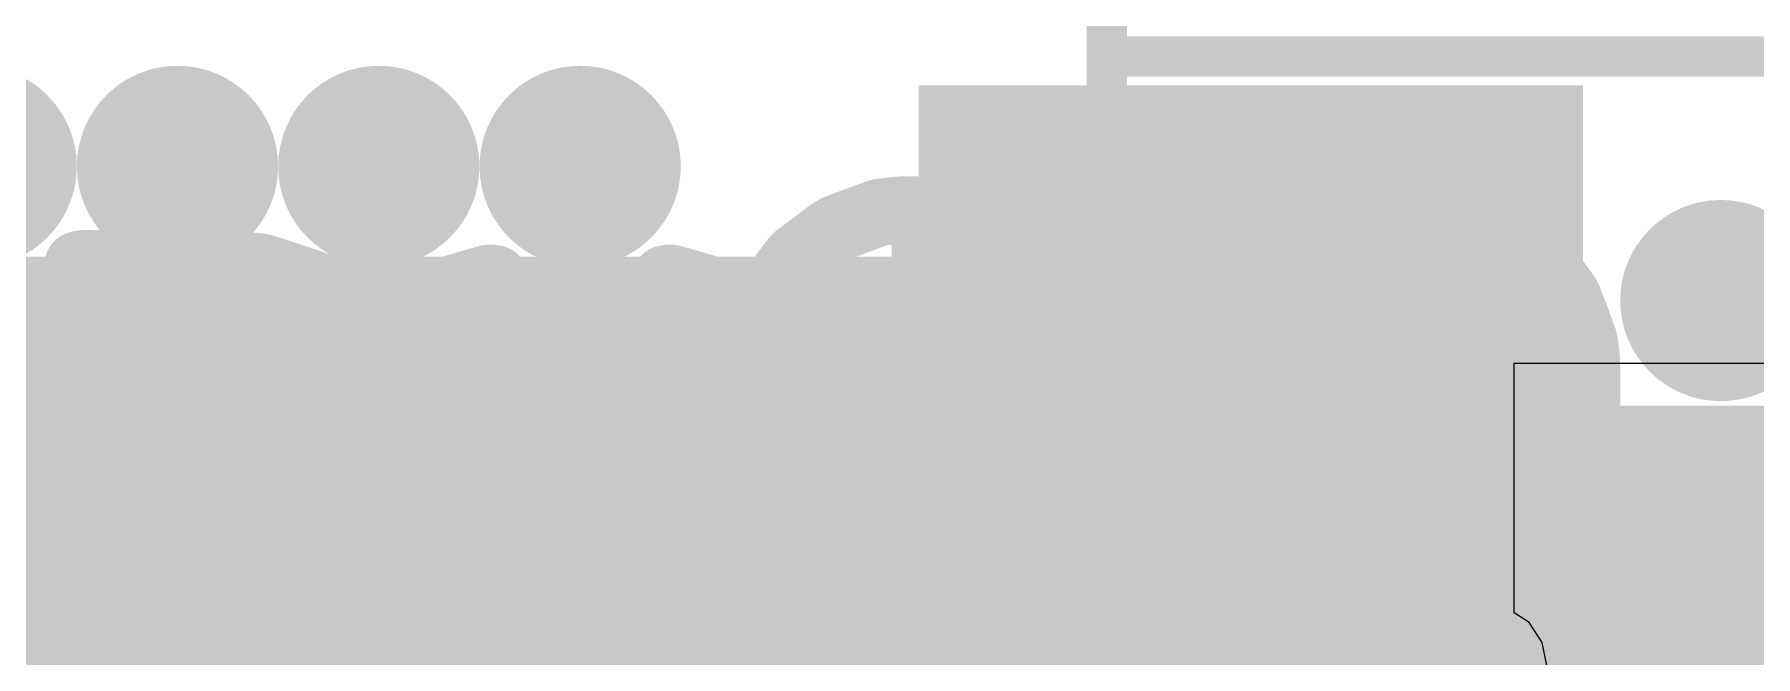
# Model space of a CAD drawing. Header units: inches. Extents: x 0 to 12.4, y -0.6 to 2.2.
# Drawn here: x 1.5709 to 1.7729, y 1.8841 to 1.9571 of the extents above; entities that cross this region are included whole.
import ezdxf

# ---------------------------------------------------------------- set-up
doc = ezdxf.new("R2010")
doc.units = ezdxf.units.IN
doc.header["$MEASUREMENT"] = 0
for name, color, linetype in [('Bottom Layer', 5, 'Continuous'), ('Dimension', 6, 'Continuous'), ('Mechanical 4', 56, 'Continuous'), ('Top Layer', 1, 'Continuous'), ('Top Overlay', 2, 'Continuous'), ('Top Paste', 8, 'Continuous'), ('Top Solder', 216, 'Continuous')]:
    doc.layers.add(name, color=color, linetype=linetype)

# ---------------------------------------------------------------- blocks, each defined once
blk = doc.blocks.new('41_SMD_UFL_M______17')
at = {"layer": 'Top Layer'}
blk.add_hatch(color=1, dxfattribs=at).paths.add_polyline_path([(-0.37402, 0.36732), (-0.31496, 0.36732), (-0.31496, 0.33189), (-0.37402, 0.33189)])
at = {"layer": 'Top Overlay'}
for points in [[(-0.37483, 0.36854), (-0.29687, 0.36854), (-0.29687, 0.38586), (-0.37483, 0.38586)], [(-0.31333, 0.32786), (-0.29687, 0.32786), (-0.29687, 0.3703), (-0.31333, 0.3703)]]:
    blk.add_hatch(color=2, dxfattribs=at).paths.add_polyline_path(points)
at = {"layer": 'Top Paste'}
blk.add_hatch(color=8, dxfattribs=at).paths.add_polyline_path([(-0.37402, 0.36732), (-0.31496, 0.36732), (-0.31496, 0.33189), (-0.37402, 0.33189)])
at = {"layer": 'Top Solder'}
for points in [[(-0.37802, 0.37132), (-0.31096, 0.37132), (-0.31096, 0.32789), (-0.37802, 0.32789)], [(-0.37802, 0.32132), (-0.31096, 0.32132), (-0.31096, 0.27789), (-0.37802, 0.27789)]]:
    blk.add_hatch(color=216, dxfattribs=at).paths.add_polyline_path(points)
at = {"layer": 'Top Overlay'}
for points in [[(-0.386, 0.344, 0.00787, 0.00787, 0), (-0.386, 0.354, 0.00787, 0.00787, 0)], [(-0.386, 0.354, 0.00787, 0.00787, 0), (-0.381, 0.349, 0.00787, 0.00787, 0)], [(-0.386, 0.344, 0.00787, 0.00787, 0), (-0.381, 0.349, 0.00787, 0.00787, 0)]]:
    blk.add_lwpolyline(points, format="xyseb", dxfattribs=at)
for points in [[(-0.38797, 0.354, 0.00394, 0.00394, 1), (-0.38403, 0.354, 0.00394, 0.00394, 1)], [(-0.38797, 0.354, 0.00394, 0.00394, 1), (-0.38403, 0.354, 0.00394, 0.00394, 1)], [(-0.38297, 0.349, 0.00394, 0.00394, 1), (-0.37903, 0.349, 0.00394, 0.00394, 1)], [(-0.38297, 0.349, 0.00394, 0.00394, 1), (-0.37903, 0.349, 0.00394, 0.00394, 1)], [(-0.38797, 0.344, 0.00394, 0.00394, 1), (-0.38403, 0.344, 0.00394, 0.00394, 1)], [(-0.38797, 0.344, 0.00394, 0.00394, 1), (-0.38403, 0.344, 0.00394, 0.00394, 1)]]:
    blk.add_lwpolyline(points, format="xyseb", close=True, dxfattribs=at)
blk = doc.blocks.new('C___0402_67')
at = {"layer": 'Top Layer'}
for points in [[(-0.0275, -0.0125), (-0.0275, 0.0125), (-0.0095, 0.0125), (-0.0095, -0.0125)], [(0.0095, -0.0125), (0.0095, 0.0125), (0.0275, 0.0125), (0.0275, -0.0125)]]:
    blk.add_hatch(color=1, dxfattribs=at).paths.add_polyline_path(points)
at = {"layer": 'Top Paste'}
for points in [[(-0.0275, -0.0125), (-0.0275, 0.0125), (-0.0095, 0.0125), (-0.0095, -0.0125)], [(0.0095, -0.0125), (0.0095, 0.0125), (0.0275, 0.0125), (0.0275, -0.0125)]]:
    blk.add_hatch(color=8, dxfattribs=at).paths.add_polyline_path(points)
at = {"layer": 'Top Solder'}
for points in [[(-0.02986, -0.01486), (-0.02986, 0.01486), (-0.00714, 0.01486), (-0.00714, -0.01486)], [(0.00714, -0.01486), (0.00714, 0.01486), (0.02986, 0.01486), (0.02986, -0.01486)]]:
    blk.add_hatch(color=216, dxfattribs=at).paths.add_polyline_path(points)
at = {"layer": 'Top Overlay'}
for points in [[(-0.011, 0.016, 0.005, 0.005, 0), (-0.031, 0.016, 0.005, 0.005, 0)], [(-0.031, -0.016, 0.005, 0.005, 0), (-0.031, 0.016, 0.005, 0.005, 0)], [(0.031, 0.016, 0.005, 0.005, 0), (0.011, 0.016, 0.005, 0.005, 0)], [(0.031, -0.016, 0.005, 0.005, 0), (0.031, 0.016, 0.005, 0.005, 0)], [(-0.011, -0.016, 0.005, 0.005, 0), (-0.031, -0.016, 0.005, 0.005, 0)], [(0.031, -0.016, 0.005, 0.005, 0), (0.011, -0.016, 0.005, 0.005, 0)]]:
    blk.add_lwpolyline(points, format="xyseb", dxfattribs=at)
for points in [[(-0.03225, 0.016, 0.0025, 0.0025, 1), (-0.02975, 0.016, 0.0025, 0.0025, 1)], [(-0.03225, 0.016, 0.0025, 0.0025, 1), (-0.02975, 0.016, 0.0025, 0.0025, 1)], [(-0.01225, 0.016, 0.0025, 0.0025, 1), (-0.00975, 0.016, 0.0025, 0.0025, 1)], [(0.00975, 0.016, 0.0025, 0.0025, 1), (0.01225, 0.016, 0.0025, 0.0025, 1)], [(0.02975, 0.016, 0.0025, 0.0025, 1), (0.03225, 0.016, 0.0025, 0.0025, 1)], [(0.02975, 0.016, 0.0025, 0.0025, 1), (0.03225, 0.016, 0.0025, 0.0025, 1)], [(-0.03225, -0.016, 0.0025, 0.0025, 1), (-0.02975, -0.016, 0.0025, 0.0025, 1)], [(-0.03225, -0.016, 0.0025, 0.0025, 1), (-0.02975, -0.016, 0.0025, 0.0025, 1)], [(-0.01225, -0.016, 0.0025, 0.0025, 1), (-0.00975, -0.016, 0.0025, 0.0025, 1)], [(0.00975, -0.016, 0.0025, 0.0025, 1), (0.01225, -0.016, 0.0025, 0.0025, 1)], [(0.02975, -0.016, 0.0025, 0.0025, 1), (0.03225, -0.016, 0.0025, 0.0025, 1)], [(0.02975, -0.016, 0.0025, 0.0025, 1), (0.03225, -0.016, 0.0025, 0.0025, 1)]]:
    blk.add_lwpolyline(points, format="xyseb", close=True, dxfattribs=at)
blk = doc.blocks.new('C___1206_68')
at = {"layer": 'Top Layer'}
for points in [[(-0.08, 0.035), (-0.02, 0.035), (-0.02, -0.035), (-0.08, -0.035)], [(0.02, 0.035), (0.08, 0.035), (0.08, -0.035), (0.02, -0.035)]]:
    blk.add_hatch(color=1, dxfattribs=at).paths.add_polyline_path(points)
at = {"layer": 'Top Paste'}
for points in [[(-0.08, 0.035), (-0.02, 0.035), (-0.02, -0.035), (-0.08, -0.035)], [(0.02, 0.035), (0.08, 0.035), (0.08, -0.035), (0.02, -0.035)]]:
    blk.add_hatch(color=8, dxfattribs=at).paths.add_polyline_path(points)
at = {"layer": 'Top Solder'}
for points in [[(-0.084, 0.039), (-0.016, 0.039), (-0.016, -0.039), (-0.084, -0.039)], [(0.016, 0.039), (0.084, 0.039), (0.084, -0.039), (0.016, -0.039)]]:
    blk.add_hatch(color=216, dxfattribs=at).paths.add_polyline_path(points)
at = {"layer": 'Top Overlay'}
for points in [[(-0.024, 0.039, 0.005, 0.005, 0), (-0.084, 0.039, 0.005, 0.005, 0)], [(-0.084, -0.039, 0.005, 0.005, 0), (-0.084, 0.039, 0.005, 0.005, 0)], [(0.084, 0.039, 0.005, 0.005, 0), (0.024, 0.039, 0.005, 0.005, 0)], [(0.084, -0.039, 0.005, 0.005, 0), (0.084, 0.039, 0.005, 0.005, 0)], [(-0.024, -0.039, 0.005, 0.005, 0), (-0.084, -0.039, 0.005, 0.005, 0)], [(0.084, -0.039, 0.005, 0.005, 0), (0.024, -0.039, 0.005, 0.005, 0)]]:
    blk.add_lwpolyline(points, format="xyseb", dxfattribs=at)
for points in [[(-0.08525, 0.039, 0.0025, 0.0025, 1), (-0.08275, 0.039, 0.0025, 0.0025, 1)], [(-0.08525, 0.039, 0.0025, 0.0025, 1), (-0.08275, 0.039, 0.0025, 0.0025, 1)], [(-0.02525, 0.039, 0.0025, 0.0025, 1), (-0.02275, 0.039, 0.0025, 0.0025, 1)], [(0.02275, 0.039, 0.0025, 0.0025, 1), (0.02525, 0.039, 0.0025, 0.0025, 1)], [(0.08275, 0.039, 0.0025, 0.0025, 1), (0.08525, 0.039, 0.0025, 0.0025, 1)], [(0.08275, 0.039, 0.0025, 0.0025, 1), (0.08525, 0.039, 0.0025, 0.0025, 1)], [(-0.08525, -0.039, 0.0025, 0.0025, 1), (-0.08275, -0.039, 0.0025, 0.0025, 1)], [(-0.08525, -0.039, 0.0025, 0.0025, 1), (-0.08275, -0.039, 0.0025, 0.0025, 1)], [(-0.02525, -0.039, 0.0025, 0.0025, 1), (-0.02275, -0.039, 0.0025, 0.0025, 1)], [(0.02275, -0.039, 0.0025, 0.0025, 1), (0.02525, -0.039, 0.0025, 0.0025, 1)], [(0.08275, -0.039, 0.0025, 0.0025, 1), (0.08525, -0.039, 0.0025, 0.0025, 1)], [(0.08275, -0.039, 0.0025, 0.0025, 1), (0.08525, -0.039, 0.0025, 0.0025, 1)]]:
    blk.add_lwpolyline(points, format="xyseb", close=True, dxfattribs=at)

msp = doc.modelspace()

# ---------------------------------------------------------------- hatches: boundary and pattern name
at = {"layer": 'Dimension'}
h = msp.add_hatch(color=6, dxfattribs=at)
edge = h.paths.add_edge_path()
edge.add_arc((1.56407, 1.94161), 0.01181, 0, 360)
h = msp.add_hatch(color=6, dxfattribs=at)
edge = h.paths.add_edge_path()
edge.add_arc((1.58769, 1.94161), 0.01181, 0, 360)
h = msp.add_hatch(color=6, dxfattribs=at)
edge = h.paths.add_edge_path()
edge.add_arc((1.61131, 1.94161), 0.01181, 0, 360)
h = msp.add_hatch(color=6, dxfattribs=at)
edge = h.paths.add_edge_path()
edge.add_arc((1.63494, 1.94161), 0.01181, 0, 360)
h = msp.add_hatch(color=6, dxfattribs=at)
edge = h.paths.add_edge_path()
edge.add_arc((1.76879, 1.92586), 0.01181, 0, 360)
msp.add_hatch(color=6, dxfattribs=at).paths.add_polyline_path([(1.67431, 1.91681), (1.73336, 1.91681), (1.73336, 1.88137), (1.67431, 1.88137)])
msp.add_hatch(color=6, dxfattribs=at).paths.add_polyline_path([(1.67431, 1.91681), (1.73336, 1.91681), (1.73336, 1.88137), (1.67431, 1.88137)])
msp.add_hatch(color=6, dxfattribs=at).paths.add_polyline_path([(1.67431, 1.91681), (1.73336, 1.91681), (1.73336, 1.88137), (1.67431, 1.88137)])
h = msp.add_hatch(color=6, dxfattribs=at)
edge = h.paths.add_edge_path()
edge.add_arc((1.76879, 1.8983), 0.01181, 0, 360)
at = {"layer": 'Top Layer'}
for points in [[(1.384, 1.854), (1.604, 1.854), (1.604, 1.931), (1.384, 1.931)], [(1.523, 1.897), (1.733, 1.897), (1.733, 1.931), (1.523, 1.931)]]:
    msp.add_hatch(color=1, dxfattribs=at).paths.add_polyline_path(points)

# ---------------------------------------------------------------- linework, layer by layer
at = {"layer": 'Bottom Layer'}
msp.add_lwpolyline([(0.76841, 1.88141, 0.05906, 0.05906, 0), (2.22259, 1.88141, 0.05906, 0.05906, 0)], format="xyseb", dxfattribs=at)
at = {"layer": 'Dimension'}
for points in [[(1.6651, 1.93438, 0.00787, 0.00787, 0), (1.66979, 1.93613, 0.00787, 0.00787, 0)], [(1.66979, 1.93613, 0.00787, 0.00787, 0), (1.67038, 1.93627, 0.00787, 0.00787, 0)], [(1.67038, 1.93627, 0.00787, 0.00787, 0), (1.67229, 1.93648, 0.00787, 0.00787, 0)], [(1.67229, 1.93648, 0.00787, 0.00787, 0), (1.67255, 1.93649, 0.00787, 0.00787, 0)], [(1.67255, 1.93649, 0.00787, 0.00787, 0), (1.69335, 1.93649, 0.00787, 0.00787, 0)], [(1.69335, 1.93649, 0.00787, 0.00787, 0), (1.69385, 1.93636, 0.00787, 0.00787, 0)], [(1.69385, 1.93636, 0.00787, 0.00787, 0), (1.69399, 1.93585, 0.00787, 0.00787, 0)], [(1.69399, 1.90958, 0.00787, 0.00787, 0), (1.69399, 1.93585, 0.00787, 0.00787, 0)], [(1.71368, 1.93585, 0.00787, 0.00787, 0), (1.71381, 1.93636, 0.00787, 0.00787, 0)], [(1.71368, 1.90958, 0.00787, 0.00787, 0), (1.71368, 1.93585, 0.00787, 0.00787, 0)], [(1.71381, 1.93636, 0.00787, 0.00787, 0), (1.71432, 1.93649, 0.00787, 0.00787, 0)], [(1.71432, 1.93649, 0.00787, 0.00787, 0), (1.73511, 1.93649, 0.00787, 0.00787, 0)], [(1.73511, 1.93649, 0.00787, 0.00787, 0), (1.73537, 1.93648, 0.00787, 0.00787, 0)], [(1.73537, 1.93648, 0.00787, 0.00787, 0), (1.73728, 1.93627, 0.00787, 0.00787, 0)], [(1.73728, 1.93627, 0.00787, 0.00787, 0), (1.73787, 1.93613, 0.00787, 0.00787, 0)], [(1.73787, 1.93613, 0.00787, 0.00787, 0), (1.74256, 1.93438, 0.00787, 0.00787, 0)], [(1.66052, 1.93108, 0.00787, 0.00787, 0), (1.66449, 1.93405, 0.00787, 0.00787, 0)], [(1.66449, 1.93405, 0.00787, 0.00787, 0), (1.6651, 1.93438, 0.00787, 0.00787, 0)], [(1.74256, 1.93438, 0.00787, 0.00787, 0), (1.74317, 1.93405, 0.00787, 0.00787, 0)], [(1.74317, 1.93405, 0.00787, 0.00787, 0), (1.74714, 1.93108, 0.00787, 0.00787, 0)], [(1.66003, 1.93059, 0.00787, 0.00787, 0), (1.66052, 1.93108, 0.00787, 0.00787, 0)], [(1.74714, 1.93108, 0.00787, 0.00787, 0), (1.74763, 1.93059, 0.00787, 0.00787, 0)], [(1.57588, 1.92955, 0.00787, 0.00787, 0), (1.57602, 1.93006, 0.00787, 0.00787, 0)], [(1.57588, 1.84619, 0.00787, 0.00787, 0), (1.57588, 1.92955, 0.00787, 0.00787, 0)], [(1.57602, 1.93006, 0.00787, 0.00787, 0), (1.57652, 1.93019, 0.00787, 0.00787, 0)], [(1.57652, 1.93019, 0.00787, 0.00787, 0), (1.59347, 1.93019, 0.00787, 0.00787, 0)], [(1.59347, 1.93019, 0.00787, 0.00787, 0), (1.59372, 1.93018, 0.00787, 0.00787, 0)], [(1.59372, 1.93018, 0.00787, 0.00787, 0), (1.59737, 1.92981, 0.00787, 0.00787, 0)], [(1.59737, 1.92981, 0.00787, 0.00787, 0), (1.59789, 1.9297, 0.00787, 0.00787, 0)], [(1.59789, 1.9297, 0.00787, 0.00787, 0), (1.60392, 1.9277, 0.00787, 0.00787, 0)], [(1.6581, 1.92801, 0.00787, 0.00787, 0), (1.66003, 1.93059, 0.00787, 0.00787, 0)], [(1.74763, 1.93059, 0.00787, 0.00787, 0), (1.75061, 1.92662, 0.00787, 0.00787, 0)], [(1.60392, 1.9277, 0.00787, 0.00787, 0), (1.60443, 1.92746, 0.00787, 0.00787, 0)], [(1.60443, 1.92746, 0.00787, 0.00787, 0), (1.60924, 1.92449, 0.00787, 0.00787, 0)], [(1.61789, 1.92657, 0.00787, 0.00787, 0), (1.61845, 1.92682, 0.00787, 0.00787, 0)], [(1.61845, 1.92682, 0.00787, 0.00787, 0), (1.62403, 1.92844, 0.00787, 0.00787, 0)], [(1.62403, 1.92844, 0.00787, 0.00787, 0), (1.62445, 1.92851, 0.00787, 0.00787, 0)], [(1.62445, 1.92851, 0.00787, 0.00787, 0), (1.62495, 1.92841, 0.00787, 0.00787, 0)], [(1.62495, 1.92841, 0.00787, 0.00787, 0), (1.62509, 1.9279, 0.00787, 0.00787, 0)], [(1.62509, 1.9084, 0.00787, 0.00787, 0), (1.62509, 1.9279, 0.00787, 0.00787, 0)], [(1.64478, 1.9279, 0.00787, 0.00787, 0), (1.64492, 1.92841, 0.00787, 0.00787, 0)], [(1.64478, 1.9084, 0.00787, 0.00787, 0), (1.64478, 1.9279, 0.00787, 0.00787, 0)], [(1.64492, 1.92841, 0.00787, 0.00787, 0), (1.64542, 1.92851, 0.00787, 0.00787, 0)], [(1.64542, 1.92851, 0.00787, 0.00787, 0), (1.64584, 1.92844, 0.00787, 0.00787, 0)], [(1.64584, 1.92844, 0.00787, 0.00787, 0), (1.65142, 1.92682, 0.00787, 0.00787, 0)], [(1.65142, 1.92682, 0.00787, 0.00787, 0), (1.65225, 1.92645, 0.00787, 0.00787, 0)], [(1.65646, 1.92661, 0.00787, 0.00787, 0), (1.6581, 1.92801, 0.00787, 0.00787, 0)], [(1.61429, 1.92445, 0.00787, 0.00787, 0), (1.61789, 1.92657, 0.00787, 0.00787, 0)], [(1.65225, 1.92645, 0.00787, 0.00787, 0), (1.65437, 1.92606, 0.00787, 0.00787, 0)], [(1.65437, 1.92606, 0.00787, 0.00787, 0), (1.65646, 1.92661, 0.00787, 0.00787, 0)], [(1.75061, 1.92662, 0.00787, 0.00787, 0), (1.75094, 1.92601, 0.00787, 0.00787, 0)], [(1.75094, 1.92601, 0.00787, 0.00787, 0), (1.75269, 1.92132, 0.00787, 0.00787, 0)], [(1.60924, 1.92449, 0.00787, 0.00787, 0), (1.61176, 1.92377, 0.00787, 0.00787, 0)], [(1.61176, 1.92377, 0.00787, 0.00787, 0), (1.61429, 1.92445, 0.00787, 0.00787, 0)], [(1.75269, 1.92132, 0.00787, 0.00787, 0), (1.75283, 1.92073, 0.00787, 0.00787, 0)], [(1.75283, 1.92073, 0.00787, 0.00787, 0), (1.75303, 1.91882, 0.00787, 0.00787, 0)], [(1.75303, 1.91882, 0.00787, 0.00787, 0), (1.75305, 1.91856, 0.00787, 0.00787, 0)], [(1.75305, 1.90958, 0.00787, 0.00787, 0), (1.75305, 1.91856, 0.00787, 0.00787, 0)], [(1.65415, 1.90856, 0.00787, 0.00787, 0), (1.65601, 1.90893, 0.00787, 0.00787, 0)], [(1.65601, 1.90893, 0.00787, 0.00787, 0), (1.69335, 1.90893, 0.00787, 0.00787, 0)], [(1.69335, 1.90893, 0.00787, 0.00787, 0), (1.69385, 1.90907, 0.00787, 0.00787, 0)], [(1.69385, 1.90907, 0.00787, 0.00787, 0), (1.69399, 1.90958, 0.00787, 0.00787, 0)], [(1.69399, 1.90958, 0.00787, 0.00787, 0), (1.71368, 1.90958, 0.00787, 0.00787, 0)], [(1.69399, 1.90958, 0.00787, 0.00787, 0), (1.71368, 1.90958, 0.00787, 0.00787, 0)], [(1.71368, 1.90958, 0.00787, 0.00787, 0), (1.71381, 1.90907, 0.00787, 0.00787, 0)], [(1.71381, 1.90907, 0.00787, 0.00787, 0), (1.71432, 1.90893, 0.00787, 0.00787, 0)], [(1.71432, 1.90893, 0.00787, 0.00787, 0), (1.7524, 1.90893, 0.00787, 0.00787, 0)], [(1.7524, 1.90893, 0.00787, 0.00787, 0), (1.75291, 1.90907, 0.00787, 0.00787, 0)], [(1.75291, 1.90907, 0.00787, 0.00787, 0), (1.75305, 1.90958, 0.00787, 0.00787, 0)], [(1.75305, 1.90958, 0.00787, 0.00787, 0), (2.3436, 1.90958, 0.00787, 0.00787, 0)], [(1.75305, 1.90958, 0.00787, 0.00787, 0), (2.3436, 1.90958, 0.00787, 0.00787, 0)], [(1.62509, 1.9084, 0.00787, 0.00787, 0), (1.64478, 1.9084, 0.00787, 0.00787, 0)], [(1.62509, 1.9084, 0.00787, 0.00787, 0), (1.64478, 1.9084, 0.00787, 0.00787, 0)], [(1.62509, 1.89295, 0.00787, 0.00787, 0), (1.62509, 1.9084, 0.00787, 0.00787, 0)], [(1.64478, 1.9084, 0.00787, 0.00787, 0), (1.64491, 1.90789, 0.00787, 0.00787, 0)], [(1.64491, 1.90789, 0.00787, 0.00787, 0), (1.64542, 1.90775, 0.00787, 0.00787, 0)], [(1.64542, 1.90775, 0.00787, 0.00787, 0), (1.6524, 1.90775, 0.00787, 0.00787, 0)], [(1.6524, 1.90775, 0.00787, 0.00787, 0), (1.65329, 1.90799, 0.00787, 0.00787, 0)], [(1.65329, 1.90799, 0.00787, 0.00787, 0), (1.65415, 1.90856, 0.00787, 0.00787, 0)], [(1.62509, 1.89295, 0.00787, 0.00787, 0), (1.62575, 1.89051, 0.00787, 0.00787, 0)], [(1.62575, 1.89051, 0.00787, 0.00787, 0), (1.62753, 1.88872, 0.00787, 0.00787, 0)], [(1.62753, 1.88872, 0.00787, 0.00787, 0), (1.62997, 1.88807, 0.00787, 0.00787, 0)], [(1.66543, 1.88807, 0.00787, 0.00787, 0), (1.6673, 1.88844, 0.00787, 0.00787, 0)], [(1.6673, 1.88844, 0.00787, 0.00787, 0), (1.66816, 1.88901, 0.00787, 0.00787, 0)], [(1.66816, 1.88901, 0.00787, 0.00787, 0), (1.66904, 1.88925, 0.00787, 0.00787, 0)], [(1.66904, 1.88925, 0.00787, 0.00787, 0), (1.7524, 1.88925, 0.00787, 0.00787, 0)], [(1.7524, 1.88925, 0.00787, 0.00787, 0), (1.75291, 1.88911, 0.00787, 0.00787, 0)], [(1.75291, 1.88911, 0.00787, 0.00787, 0), (1.75305, 1.88861, 0.00787, 0.00787, 0)], [(1.75305, 1.87962, 0.00787, 0.00787, 0), (1.75305, 1.88861, 0.00787, 0.00787, 0)], [(1.62997, 1.88807, 0.00787, 0.00787, 0), (1.66543, 1.88807, 0.00787, 0.00787, 0)]]:
    msp.add_lwpolyline(points, format="xyseb", dxfattribs=at)
for points in [[(1.66782, 1.93613, 0.00394, 0.00394, 1), (1.67176, 1.93613, 0.00394, 0.00394, 1)], [(1.66782, 1.93613, 0.00394, 0.00394, 1), (1.67176, 1.93613, 0.00394, 0.00394, 1)], [(1.66841, 1.93627, 0.00394, 0.00394, 1), (1.67235, 1.93627, 0.00394, 0.00394, 1)], [(1.66841, 1.93627, 0.00394, 0.00394, 1), (1.67235, 1.93627, 0.00394, 0.00394, 1)], [(1.67032, 1.93648, 0.00394, 0.00394, 1), (1.67426, 1.93648, 0.00394, 0.00394, 1)], [(1.67032, 1.93648, 0.00394, 0.00394, 1), (1.67426, 1.93648, 0.00394, 0.00394, 1)], [(1.67058, 1.93649, 0.00394, 0.00394, 1), (1.67452, 1.93649, 0.00394, 0.00394, 1)], [(1.67058, 1.93649, 0.00394, 0.00394, 1), (1.67452, 1.93649, 0.00394, 0.00394, 1)], [(1.69138, 1.93649, 0.00394, 0.00394, 1), (1.69532, 1.93649, 0.00394, 0.00394, 1)], [(1.69138, 1.93649, 0.00394, 0.00394, 1), (1.69532, 1.93649, 0.00394, 0.00394, 1)], [(1.69189, 1.93636, 0.00394, 0.00394, 1), (1.69582, 1.93636, 0.00394, 0.00394, 1)], [(1.69189, 1.93636, 0.00394, 0.00394, 1), (1.69582, 1.93636, 0.00394, 0.00394, 1)], [(1.69202, 1.93585, 0.00394, 0.00394, 1), (1.69596, 1.93585, 0.00394, 0.00394, 1)], [(1.69202, 1.93585, 0.00394, 0.00394, 1), (1.69596, 1.93585, 0.00394, 0.00394, 1)], [(1.71171, 1.93585, 0.00394, 0.00394, 1), (1.71564, 1.93585, 0.00394, 0.00394, 1)], [(1.71171, 1.93585, 0.00394, 0.00394, 1), (1.71564, 1.93585, 0.00394, 0.00394, 1)], [(1.71184, 1.93636, 0.00394, 0.00394, 1), (1.71578, 1.93636, 0.00394, 0.00394, 1)], [(1.71184, 1.93636, 0.00394, 0.00394, 1), (1.71578, 1.93636, 0.00394, 0.00394, 1)], [(1.71235, 1.93649, 0.00394, 0.00394, 1), (1.71629, 1.93649, 0.00394, 0.00394, 1)], [(1.71235, 1.93649, 0.00394, 0.00394, 1), (1.71629, 1.93649, 0.00394, 0.00394, 1)], [(1.73314, 1.93649, 0.00394, 0.00394, 1), (1.73708, 1.93649, 0.00394, 0.00394, 1)], [(1.73314, 1.93649, 0.00394, 0.00394, 1), (1.73708, 1.93649, 0.00394, 0.00394, 1)], [(1.7334, 1.93648, 0.00394, 0.00394, 1), (1.73734, 1.93648, 0.00394, 0.00394, 1)], [(1.7334, 1.93648, 0.00394, 0.00394, 1), (1.73734, 1.93648, 0.00394, 0.00394, 1)], [(1.73532, 1.93627, 0.00394, 0.00394, 1), (1.73925, 1.93627, 0.00394, 0.00394, 1)], [(1.73532, 1.93627, 0.00394, 0.00394, 1), (1.73925, 1.93627, 0.00394, 0.00394, 1)], [(1.73591, 1.93613, 0.00394, 0.00394, 1), (1.73984, 1.93613, 0.00394, 0.00394, 1)], [(1.73591, 1.93613, 0.00394, 0.00394, 1), (1.73984, 1.93613, 0.00394, 0.00394, 1)], [(1.66253, 1.93405, 0.00394, 0.00394, 1), (1.66646, 1.93405, 0.00394, 0.00394, 1)], [(1.66253, 1.93405, 0.00394, 0.00394, 1), (1.66646, 1.93405, 0.00394, 0.00394, 1)], [(1.66313, 1.93438, 0.00394, 0.00394, 1), (1.66707, 1.93438, 0.00394, 0.00394, 1)], [(1.66313, 1.93438, 0.00394, 0.00394, 1), (1.66707, 1.93438, 0.00394, 0.00394, 1)], [(1.7406, 1.93438, 0.00394, 0.00394, 1), (1.74453, 1.93438, 0.00394, 0.00394, 1)], [(1.7406, 1.93438, 0.00394, 0.00394, 1), (1.74453, 1.93438, 0.00394, 0.00394, 1)], [(1.7412, 1.93405, 0.00394, 0.00394, 1), (1.74514, 1.93405, 0.00394, 0.00394, 1)], [(1.7412, 1.93405, 0.00394, 0.00394, 1), (1.74514, 1.93405, 0.00394, 0.00394, 1)], [(1.65855, 1.93108, 0.00394, 0.00394, 1), (1.66249, 1.93108, 0.00394, 0.00394, 1)], [(1.65855, 1.93108, 0.00394, 0.00394, 1), (1.66249, 1.93108, 0.00394, 0.00394, 1)], [(1.74517, 1.93108, 0.00394, 0.00394, 1), (1.74911, 1.93108, 0.00394, 0.00394, 1)], [(1.74517, 1.93108, 0.00394, 0.00394, 1), (1.74911, 1.93108, 0.00394, 0.00394, 1)], [(1.57391, 1.92955, 0.00394, 0.00394, 1), (1.57785, 1.92955, 0.00394, 0.00394, 1)], [(1.57391, 1.92955, 0.00394, 0.00394, 1), (1.57785, 1.92955, 0.00394, 0.00394, 1)], [(1.57405, 1.93006, 0.00394, 0.00394, 1), (1.57798, 1.93006, 0.00394, 0.00394, 1)], [(1.57405, 1.93006, 0.00394, 0.00394, 1), (1.57798, 1.93006, 0.00394, 0.00394, 1)], [(1.57455, 1.93019, 0.00394, 0.00394, 1), (1.57849, 1.93019, 0.00394, 0.00394, 1)], [(1.57455, 1.93019, 0.00394, 0.00394, 1), (1.57849, 1.93019, 0.00394, 0.00394, 1)], [(1.5915, 1.93019, 0.00394, 0.00394, 1), (1.59544, 1.93019, 0.00394, 0.00394, 1)], [(1.5915, 1.93019, 0.00394, 0.00394, 1), (1.59544, 1.93019, 0.00394, 0.00394, 1)], [(1.59175, 1.93018, 0.00394, 0.00394, 1), (1.59569, 1.93018, 0.00394, 0.00394, 1)], [(1.59175, 1.93018, 0.00394, 0.00394, 1), (1.59569, 1.93018, 0.00394, 0.00394, 1)], [(1.59541, 1.92981, 0.00394, 0.00394, 1), (1.59934, 1.92981, 0.00394, 0.00394, 1)], [(1.59541, 1.92981, 0.00394, 0.00394, 1), (1.59934, 1.92981, 0.00394, 0.00394, 1)], [(1.59592, 1.9297, 0.00394, 0.00394, 1), (1.59986, 1.9297, 0.00394, 0.00394, 1)], [(1.59592, 1.9297, 0.00394, 0.00394, 1), (1.59986, 1.9297, 0.00394, 0.00394, 1)], [(1.65806, 1.93059, 0.00394, 0.00394, 1), (1.662, 1.93059, 0.00394, 0.00394, 1)], [(1.65806, 1.93059, 0.00394, 0.00394, 1), (1.662, 1.93059, 0.00394, 0.00394, 1)], [(1.74566, 1.93059, 0.00394, 0.00394, 1), (1.7496, 1.93059, 0.00394, 0.00394, 1)], [(1.74566, 1.93059, 0.00394, 0.00394, 1), (1.7496, 1.93059, 0.00394, 0.00394, 1)], [(1.60195, 1.9277, 0.00394, 0.00394, 1), (1.60589, 1.9277, 0.00394, 0.00394, 1)], [(1.60195, 1.9277, 0.00394, 0.00394, 1), (1.60589, 1.9277, 0.00394, 0.00394, 1)], [(1.60247, 1.92746, 0.00394, 0.00394, 1), (1.6064, 1.92746, 0.00394, 0.00394, 1)], [(1.60247, 1.92746, 0.00394, 0.00394, 1), (1.6064, 1.92746, 0.00394, 0.00394, 1)], [(1.61648, 1.92682, 0.00394, 0.00394, 1), (1.62042, 1.92682, 0.00394, 0.00394, 1)], [(1.61648, 1.92682, 0.00394, 0.00394, 1), (1.62042, 1.92682, 0.00394, 0.00394, 1)], [(1.62206, 1.92844, 0.00394, 0.00394, 1), (1.626, 1.92844, 0.00394, 0.00394, 1)], [(1.62206, 1.92844, 0.00394, 0.00394, 1), (1.626, 1.92844, 0.00394, 0.00394, 1)], [(1.62248, 1.92851, 0.00394, 0.00394, 1), (1.62641, 1.92851, 0.00394, 0.00394, 1)], [(1.62248, 1.92851, 0.00394, 0.00394, 1), (1.62641, 1.92851, 0.00394, 0.00394, 1)], [(1.62298, 1.92841, 0.00394, 0.00394, 1), (1.62692, 1.92841, 0.00394, 0.00394, 1)], [(1.62298, 1.92841, 0.00394, 0.00394, 1), (1.62692, 1.92841, 0.00394, 0.00394, 1)], [(1.62312, 1.9279, 0.00394, 0.00394, 1), (1.62706, 1.9279, 0.00394, 0.00394, 1)], [(1.62312, 1.9279, 0.00394, 0.00394, 1), (1.62706, 1.9279, 0.00394, 0.00394, 1)], [(1.64281, 1.9279, 0.00394, 0.00394, 1), (1.64675, 1.9279, 0.00394, 0.00394, 1)], [(1.64281, 1.9279, 0.00394, 0.00394, 1), (1.64675, 1.9279, 0.00394, 0.00394, 1)], [(1.64296, 1.92841, 0.00394, 0.00394, 1), (1.64689, 1.92841, 0.00394, 0.00394, 1)], [(1.64296, 1.92841, 0.00394, 0.00394, 1), (1.64689, 1.92841, 0.00394, 0.00394, 1)], [(1.64346, 1.92851, 0.00394, 0.00394, 1), (1.64739, 1.92851, 0.00394, 0.00394, 1)], [(1.64346, 1.92851, 0.00394, 0.00394, 1), (1.64739, 1.92851, 0.00394, 0.00394, 1)], [(1.64387, 1.92844, 0.00394, 0.00394, 1), (1.64781, 1.92844, 0.00394, 0.00394, 1)], [(1.64387, 1.92844, 0.00394, 0.00394, 1), (1.64781, 1.92844, 0.00394, 0.00394, 1)], [(1.64945, 1.92682, 0.00394, 0.00394, 1), (1.65339, 1.92682, 0.00394, 0.00394, 1)], [(1.64945, 1.92682, 0.00394, 0.00394, 1), (1.65339, 1.92682, 0.00394, 0.00394, 1)], [(1.65613, 1.92801, 0.00394, 0.00394, 1), (1.66007, 1.92801, 0.00394, 0.00394, 1)], [(1.65613, 1.92801, 0.00394, 0.00394, 1), (1.66007, 1.92801, 0.00394, 0.00394, 1)], [(1.61592, 1.92657, 0.00394, 0.00394, 1), (1.61986, 1.92657, 0.00394, 0.00394, 1)], [(1.61592, 1.92657, 0.00394, 0.00394, 1), (1.61986, 1.92657, 0.00394, 0.00394, 1)], [(1.65029, 1.92645, 0.00394, 0.00394, 1), (1.65422, 1.92645, 0.00394, 0.00394, 1)], [(1.65029, 1.92645, 0.00394, 0.00394, 1), (1.65422, 1.92645, 0.00394, 0.00394, 1)], [(1.65241, 1.92606, 0.00394, 0.00394, 1), (1.65634, 1.92606, 0.00394, 0.00394, 1)], [(1.65241, 1.92606, 0.00394, 0.00394, 1), (1.65634, 1.92606, 0.00394, 0.00394, 1)], [(1.65449, 1.92661, 0.00394, 0.00394, 1), (1.65843, 1.92661, 0.00394, 0.00394, 1)], [(1.65449, 1.92661, 0.00394, 0.00394, 1), (1.65843, 1.92661, 0.00394, 0.00394, 1)], [(1.74864, 1.92662, 0.00394, 0.00394, 1), (1.75257, 1.92662, 0.00394, 0.00394, 1)], [(1.74864, 1.92662, 0.00394, 0.00394, 1), (1.75257, 1.92662, 0.00394, 0.00394, 1)], [(1.74897, 1.92601, 0.00394, 0.00394, 1), (1.75291, 1.92601, 0.00394, 0.00394, 1)], [(1.74897, 1.92601, 0.00394, 0.00394, 1), (1.75291, 1.92601, 0.00394, 0.00394, 1)], [(1.60728, 1.92449, 0.00394, 0.00394, 1), (1.61121, 1.92449, 0.00394, 0.00394, 1)], [(1.60728, 1.92449, 0.00394, 0.00394, 1), (1.61121, 1.92449, 0.00394, 0.00394, 1)], [(1.60979, 1.92377, 0.00394, 0.00394, 1), (1.61373, 1.92377, 0.00394, 0.00394, 1)], [(1.60979, 1.92377, 0.00394, 0.00394, 1), (1.61373, 1.92377, 0.00394, 0.00394, 1)], [(1.61232, 1.92445, 0.00394, 0.00394, 1), (1.61626, 1.92445, 0.00394, 0.00394, 1)], [(1.61232, 1.92445, 0.00394, 0.00394, 1), (1.61626, 1.92445, 0.00394, 0.00394, 1)], [(1.75072, 1.92132, 0.00394, 0.00394, 1), (1.75466, 1.92132, 0.00394, 0.00394, 1)], [(1.75072, 1.92132, 0.00394, 0.00394, 1), (1.75466, 1.92132, 0.00394, 0.00394, 1)], [(1.75086, 1.92073, 0.00394, 0.00394, 1), (1.75479, 1.92073, 0.00394, 0.00394, 1)], [(1.75086, 1.92073, 0.00394, 0.00394, 1), (1.75479, 1.92073, 0.00394, 0.00394, 1)], [(1.75106, 1.91882, 0.00394, 0.00394, 1), (1.755, 1.91882, 0.00394, 0.00394, 1)], [(1.75106, 1.91882, 0.00394, 0.00394, 1), (1.755, 1.91882, 0.00394, 0.00394, 1)], [(1.75108, 1.91856, 0.00394, 0.00394, 1), (1.75501, 1.91856, 0.00394, 0.00394, 1)], [(1.75108, 1.91856, 0.00394, 0.00394, 1), (1.75501, 1.91856, 0.00394, 0.00394, 1)], [(1.65404, 1.90893, 0.00394, 0.00394, 1), (1.65798, 1.90893, 0.00394, 0.00394, 1)], [(1.65404, 1.90893, 0.00394, 0.00394, 1), (1.65798, 1.90893, 0.00394, 0.00394, 1)], [(1.69138, 1.90893, 0.00394, 0.00394, 1), (1.69532, 1.90893, 0.00394, 0.00394, 1)], [(1.69138, 1.90893, 0.00394, 0.00394, 1), (1.69532, 1.90893, 0.00394, 0.00394, 1)], [(1.69189, 1.90907, 0.00394, 0.00394, 1), (1.69582, 1.90907, 0.00394, 0.00394, 1)], [(1.69189, 1.90907, 0.00394, 0.00394, 1), (1.69582, 1.90907, 0.00394, 0.00394, 1)], [(1.69202, 1.90958, 0.00394, 0.00394, 1), (1.69596, 1.90958, 0.00394, 0.00394, 1)], [(1.69202, 1.90958, 0.00394, 0.00394, 1), (1.69596, 1.90958, 0.00394, 0.00394, 1)], [(1.69202, 1.90958, 0.00394, 0.00394, 1), (1.69596, 1.90958, 0.00394, 0.00394, 1)], [(1.69202, 1.90958, 0.00394, 0.00394, 1), (1.69596, 1.90958, 0.00394, 0.00394, 1)], [(1.71171, 1.90958, 0.00394, 0.00394, 1), (1.71564, 1.90958, 0.00394, 0.00394, 1)], [(1.71171, 1.90958, 0.00394, 0.00394, 1), (1.71564, 1.90958, 0.00394, 0.00394, 1)], [(1.71171, 1.90958, 0.00394, 0.00394, 1), (1.71564, 1.90958, 0.00394, 0.00394, 1)], [(1.71171, 1.90958, 0.00394, 0.00394, 1), (1.71564, 1.90958, 0.00394, 0.00394, 1)], [(1.71184, 1.90907, 0.00394, 0.00394, 1), (1.71578, 1.90907, 0.00394, 0.00394, 1)], [(1.71184, 1.90907, 0.00394, 0.00394, 1), (1.71578, 1.90907, 0.00394, 0.00394, 1)], [(1.71235, 1.90893, 0.00394, 0.00394, 1), (1.71629, 1.90893, 0.00394, 0.00394, 1)], [(1.71235, 1.90893, 0.00394, 0.00394, 1), (1.71629, 1.90893, 0.00394, 0.00394, 1)], [(1.75043, 1.90893, 0.00394, 0.00394, 1), (1.75437, 1.90893, 0.00394, 0.00394, 1)], [(1.75043, 1.90893, 0.00394, 0.00394, 1), (1.75437, 1.90893, 0.00394, 0.00394, 1)], [(1.75094, 1.90907, 0.00394, 0.00394, 1), (1.75488, 1.90907, 0.00394, 0.00394, 1)], [(1.75094, 1.90907, 0.00394, 0.00394, 1), (1.75488, 1.90907, 0.00394, 0.00394, 1)], [(1.75108, 1.90958, 0.00394, 0.00394, 1), (1.75501, 1.90958, 0.00394, 0.00394, 1)], [(1.75108, 1.90958, 0.00394, 0.00394, 1), (1.75501, 1.90958, 0.00394, 0.00394, 1)], [(1.75108, 1.90958, 0.00394, 0.00394, 1), (1.75501, 1.90958, 0.00394, 0.00394, 1)], [(1.75108, 1.90958, 0.00394, 0.00394, 1), (1.75501, 1.90958, 0.00394, 0.00394, 1)], [(1.62312, 1.9084, 0.00394, 0.00394, 1), (1.62706, 1.9084, 0.00394, 0.00394, 1)], [(1.62312, 1.9084, 0.00394, 0.00394, 1), (1.62706, 1.9084, 0.00394, 0.00394, 1)], [(1.62312, 1.9084, 0.00394, 0.00394, 1), (1.62706, 1.9084, 0.00394, 0.00394, 1)], [(1.62312, 1.9084, 0.00394, 0.00394, 1), (1.62706, 1.9084, 0.00394, 0.00394, 1)], [(1.64281, 1.9084, 0.00394, 0.00394, 1), (1.64675, 1.9084, 0.00394, 0.00394, 1)], [(1.64281, 1.9084, 0.00394, 0.00394, 1), (1.64675, 1.9084, 0.00394, 0.00394, 1)], [(1.64281, 1.9084, 0.00394, 0.00394, 1), (1.64675, 1.9084, 0.00394, 0.00394, 1)], [(1.64281, 1.9084, 0.00394, 0.00394, 1), (1.64675, 1.9084, 0.00394, 0.00394, 1)], [(1.64295, 1.90789, 0.00394, 0.00394, 1), (1.64688, 1.90789, 0.00394, 0.00394, 1)], [(1.64295, 1.90789, 0.00394, 0.00394, 1), (1.64688, 1.90789, 0.00394, 0.00394, 1)], [(1.64345, 1.90775, 0.00394, 0.00394, 1), (1.64739, 1.90775, 0.00394, 0.00394, 1)], [(1.64345, 1.90775, 0.00394, 0.00394, 1), (1.64739, 1.90775, 0.00394, 0.00394, 1)], [(1.65043, 1.90775, 0.00394, 0.00394, 1), (1.65437, 1.90775, 0.00394, 0.00394, 1)], [(1.65043, 1.90775, 0.00394, 0.00394, 1), (1.65437, 1.90775, 0.00394, 0.00394, 1)], [(1.65132, 1.90799, 0.00394, 0.00394, 1), (1.65526, 1.90799, 0.00394, 0.00394, 1)], [(1.65132, 1.90799, 0.00394, 0.00394, 1), (1.65526, 1.90799, 0.00394, 0.00394, 1)], [(1.65218, 1.90856, 0.00394, 0.00394, 1), (1.65611, 1.90856, 0.00394, 0.00394, 1)], [(1.65218, 1.90856, 0.00394, 0.00394, 1), (1.65611, 1.90856, 0.00394, 0.00394, 1)], [(1.62312, 1.89295, 0.00394, 0.00394, 1), (1.62706, 1.89295, 0.00394, 0.00394, 1)], [(1.62312, 1.89295, 0.00394, 0.00394, 1), (1.62706, 1.89295, 0.00394, 0.00394, 1)], [(1.62378, 1.89051, 0.00394, 0.00394, 1), (1.62772, 1.89051, 0.00394, 0.00394, 1)], [(1.62378, 1.89051, 0.00394, 0.00394, 1), (1.62772, 1.89051, 0.00394, 0.00394, 1)], [(1.62557, 1.88872, 0.00394, 0.00394, 1), (1.6295, 1.88872, 0.00394, 0.00394, 1)], [(1.62557, 1.88872, 0.00394, 0.00394, 1), (1.6295, 1.88872, 0.00394, 0.00394, 1)], [(1.66533, 1.88844, 0.00394, 0.00394, 1), (1.66927, 1.88844, 0.00394, 0.00394, 1)], [(1.66533, 1.88844, 0.00394, 0.00394, 1), (1.66927, 1.88844, 0.00394, 0.00394, 1)], [(1.66619, 1.88901, 0.00394, 0.00394, 1), (1.67012, 1.88901, 0.00394, 0.00394, 1)], [(1.66619, 1.88901, 0.00394, 0.00394, 1), (1.67012, 1.88901, 0.00394, 0.00394, 1)], [(1.66707, 1.88925, 0.00394, 0.00394, 1), (1.67101, 1.88925, 0.00394, 0.00394, 1)], [(1.66707, 1.88925, 0.00394, 0.00394, 1), (1.67101, 1.88925, 0.00394, 0.00394, 1)], [(1.75043, 1.88925, 0.00394, 0.00394, 1), (1.75437, 1.88925, 0.00394, 0.00394, 1)], [(1.75043, 1.88925, 0.00394, 0.00394, 1), (1.75437, 1.88925, 0.00394, 0.00394, 1)], [(1.75094, 1.88911, 0.00394, 0.00394, 1), (1.75488, 1.88911, 0.00394, 0.00394, 1)], [(1.75094, 1.88911, 0.00394, 0.00394, 1), (1.75488, 1.88911, 0.00394, 0.00394, 1)], [(1.75108, 1.88861, 0.00394, 0.00394, 1), (1.75501, 1.88861, 0.00394, 0.00394, 1)], [(1.75108, 1.88861, 0.00394, 0.00394, 1), (1.75501, 1.88861, 0.00394, 0.00394, 1)], [(1.62801, 1.88807, 0.00394, 0.00394, 1), (1.63194, 1.88807, 0.00394, 0.00394, 1)], [(1.62801, 1.88807, 0.00394, 0.00394, 1), (1.63194, 1.88807, 0.00394, 0.00394, 1)], [(1.66346, 1.88807, 0.00394, 0.00394, 1), (1.6674, 1.88807, 0.00394, 0.00394, 1)], [(1.66346, 1.88807, 0.00394, 0.00394, 1), (1.6674, 1.88807, 0.00394, 0.00394, 1)]]:
    msp.add_lwpolyline(points, format="xyseb", close=True, dxfattribs=at)
at = {"layer": 'Mechanical 4'}
for points in [[(1.69675, 1.92261, 0.00472, 0.00472, 0), (1.69675, 2.18836, 0.00472, 0.00472, 0)], [(1.69675, 1.9545, 0.00472, 0.00472, 0), (2.40541, 1.9545, 0.00472, 0.00472, 0)]]:
    msp.add_lwpolyline(points, format="xyseb", dxfattribs=at)
for points in [[(1.69557, 1.9545, 0.00236, 0.00236, 1), (1.69793, 1.9545, 0.00236, 0.00236, 1)], [(1.69557, 1.92261, 0.00236, 0.00236, 1), (1.69793, 1.92261, 0.00236, 0.00236, 1)]]:
    msp.add_lwpolyline(points, format="xyseb", close=True, dxfattribs=at)
at = {"layer": 'Top Layer'}
for p, q in [((1.74454, 1.88921), (1.74454, 1.9185)), ((1.74454, 1.9185), (2.35446, 1.9185)), ((1.74628, 1.88805), (1.74454, 1.88921)), ((1.74783, 1.88573), (1.74628, 1.88805)), ((1.74837, 1.883), (1.74783, 1.88573))]:
    msp.add_line(p, q, dxfattribs=at)

# ---------------------------------------------------------------- block references
msp.add_blockref('41_SMD_UFL_M______17', (2.0495, 1.56525))
at = {"rotation": 270}
for name, p in [('C___1206_68', (1.568, 1.834)), ('C___0402_67', (1.637, 1.8865))]:
    msp.add_blockref(name, p, dxfattribs=at)

doc.saveas('drawing.dxf')
